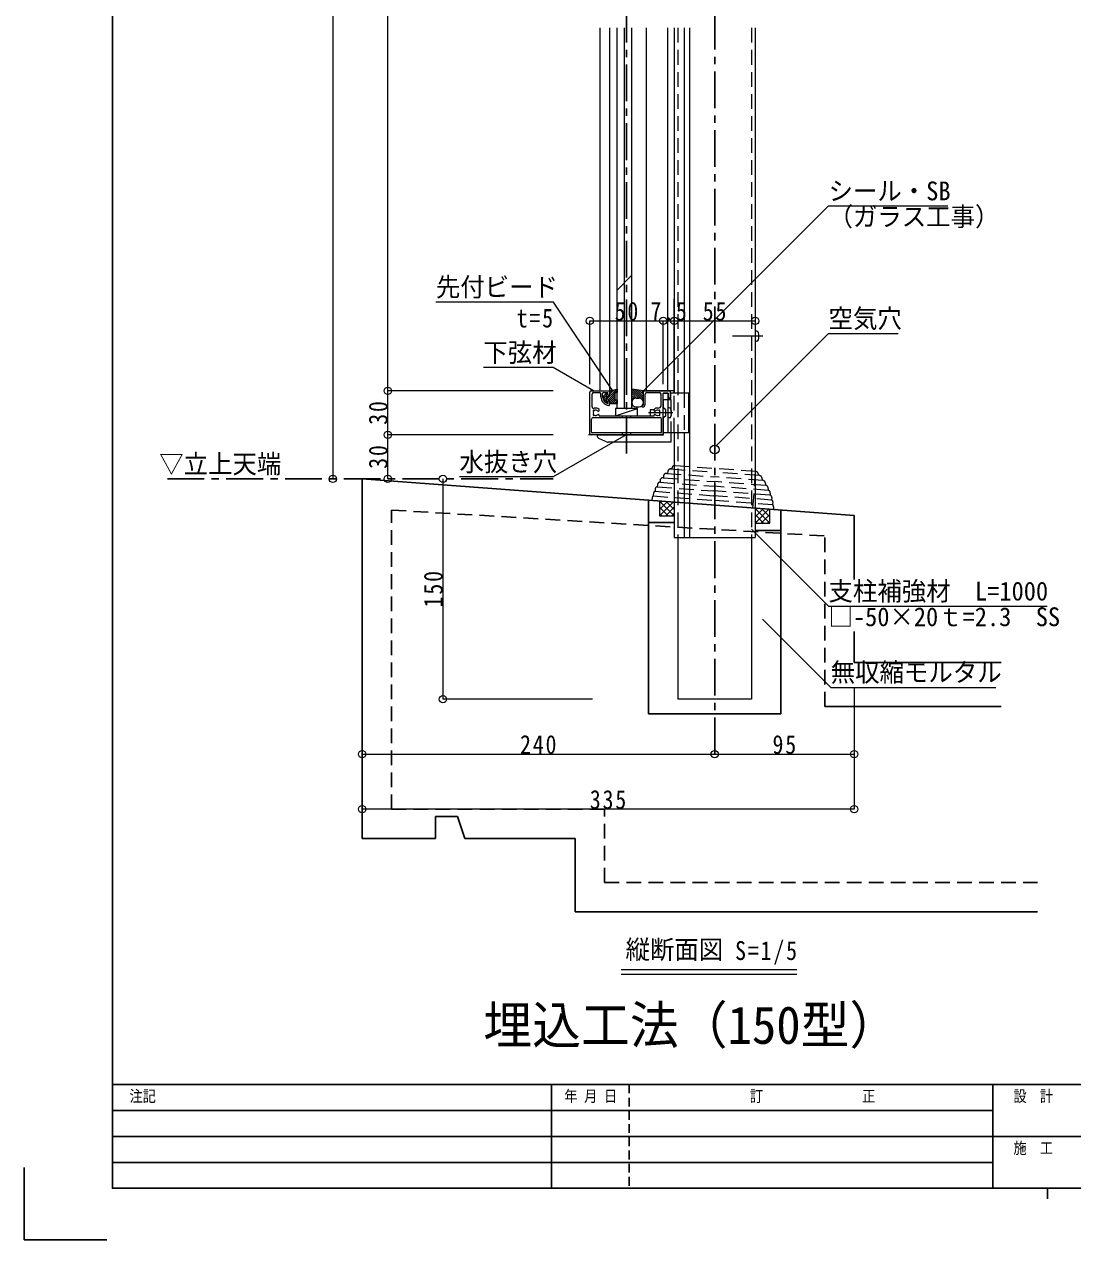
# Model space of a CAD drawing. Units: millimetres at full size, sheet at 1:5. Extents: x -1050 to 1050, y -742 to 742.
# Drawn here: x -1050 to -336, y -742 to 85 of the extents above; entities that cross this region are included whole.
import ezdxf
from ezdxf.enums import TextEntityAlignment as Align

# ---------------------------------------------------------------- set-up
doc = ezdxf.new("R2010")
doc.units = ezdxf.units.MM
doc.header["$LTSCALE"] = 5
for name, pattern in [('CHAIN1', [8, 5, -1, 1, -1]), ('DASHED1', [1.8, 1.2, -0.6]), ('DASHED2', [3, 2, -1])]:
    doc.linetypes.add(name, pattern=pattern)
for name, color, linetype in [('0-0_通り芯', 7, 'Continuous'), ('0-1_躯体', 134, 'Continuous'), ('1-4_印刷位置ライン', 7, 'Continuous'), ('1-5_図枠1_1', 7, 'Continuous')]:
    doc.layers.add(name, color=color, linetype=linetype)
for name, color, linetype, lineweight in [('0-3_寸法', 54, 'Continuous', 20), ('0-4_手摺部材', 92, 'Continuous', 20), ('0-6_パネル', 4, 'DASHED2', 20), ('0-7_ガラス', 6, 'Continuous', 20), ('0-8_その他', 11, 'Continuous', 20), ('0-9_文字', 3, 'Continuous', 20), ('0-A_支柱', 6, 'Continuous', 20), ('0-B_足元', 4, 'Continuous', 20)]:
    doc.layers.add(name, color=color, linetype=linetype, lineweight=lineweight)
doc.styles.add('ＭＳ ゴシック', font='')
doc.styles.add('ＭＳ 明朝', font='')
doc.styles.get('ＭＳ ゴシック').set_extended_font_data('MS Gothic')
doc.styles.get('ＭＳ 明朝').set_extended_font_data('MS Mincho')

# ---------------------------------------------------------------- blocks, each defined once
blk = doc.blocks.new('dimension_origin')
at = {"color": 0, "linetype": 'Continuous', "lineweight": -2}
blk.add_circle((0, 0), 1.25, dxfattribs=at)

msp = doc.modelspace()

# ---------------------------------------------------------------- linework, layer by layer
at = {"layer": '0-0_通り芯', "linetype": 'CHAIN1'}
for p, q in [((-580, -411.793), (-580, 505.456)), ((-640, -207.078), (-640, 490)), ((-952.5, -224.293), (-690, -224.293))]:
    msp.add_line(p, q, dxfattribs=at)
at = {"layer": '0-0_通り芯'}
for p, q in [((-607.5, -101.793), (-607.5, -165.793)), ((-615, -165.793), (-612, -165.793))]:
    msp.add_line(p, q, dxfattribs=at)
at = {"layer": '0-1_躯体'}
for p, q in [((-820, -469.293), (-820, -224.293)), ((-820, -224.293), (-485, -249.293)), ((-625, -238.845), (-625, -384.293)), ((-535, -384.293), (-535, -245.562)), ((-607.5, -253.957), (-625, -253.957)), ((-485, -292.914), (-485, -249.293)), ((-535, -259.405), (-552.5, -259.405)), ((-485, -349.293), (-485, -328.329)), ((-385, -349.293), (-485, -349.293)), ((-505, -379.293), (-385, -379.293)), ((-625, -384.293), (-535, -384.293)), ((-770, -454.293), (-770, -469.293)), ((-770, -454.293), (-755, -454.293)), ((-755, -454.293), (-750, -469.293)), ((-770, -469.293), (-820, -469.293)), ((-675, -469.293), (-750, -469.293)), ((-675, -519.293), (-675, -469.293)), ((-675, -519.293), (-360.139, -519.293))]:
    msp.add_line(p, q, dxfattribs=at)
at = {"layer": '0-1_躯体', "linetype": 'DASHED2'}
for p, q in [((-800, -245.523), (-505, -263.135)), ((-800, -449.293), (-800, -245.523)), ((-505, -379.293), (-505, -263.135)), ((-655, -449.293), (-800, -449.293)), ((-655, -499.293), (-655, -449.293)), ((-655, -499.293), (-360.139, -499.293))]:
    msp.add_line(p, q, dxfattribs=at)
at = {"layer": '0-3_寸法'}
for p, q in [((-840, 495), (-840, -224.293)), ((-802.5, -164.293), (-802.5, 460)), ((-665, -159.85), (-665, -116.677)), ((-665, -116.677), (-615, -116.677)), ((-615, -159.85), (-615, -116.677)), ((-615, -116.677), (-607.5, -116.677)), ((-607.5, -116.677), (-552.5, -116.677)), ((-802.5, -194.293), (-802.5, -164.293)), ((-690, -164.293), (-802.5, -164.293)), ((-802.5, -224.293), (-802.5, -194.293)), ((-690, -194.293), (-802.5, -194.293)), ((-765, -224.293), (-765, -374.293)), ((-485, -366.55), (-485, -449.293)), ((-663.142, -374.293), (-765, -374.293)), ((-820, -411.793), (-580, -411.793)), ((-580, -411.793), (-485, -411.793)), ((-485, -449.293), (-820, -449.293))]:
    msp.add_line(p, q, dxfattribs=at)
at = {"layer": '0-4_手摺部材'}
for p, q in [((-658.003, -164.293), (-658.003, 82.854)), ((-651.5, 82.854), (-651.5, -164.293)), ((-626.5, -164.293), (-626.5, 82.854)), ((-612, -164.293), (-612, 82.854)), ((-665, -193.293), (-665, -165.293)), ((-664, -164.293), (-651.5, -164.293)), ((-662.5, -165.493), (-658.5, -165.493)), ((-655.8, -165.493), (-652.7, -165.493)), ((-652.7, -167.293), (-652.7, -165.493)), ((-651.5, -164.293), (-651.5, -166.793)), ((-628.5, -173.293), (-628.5, -164.293)), ((-628.5, -164.293), (-611, -164.293)), ((-607.5, -164.293), (-626.5, -164.293)), ((-626.3, -165.493), (-617.5, -165.493)), ((-610, -168.543), (-610, -165.293)), ((-663.5, -175.263), (-663.5, -166.493)), ((-657.5, -168.293), (-657.5, -166.493)), ((-656.3, -168.293), (-656.3, -165.993)), ((-652.7, -167.293), (-652, -167.293)), ((-652.7, -172.941), (-652.7, -171.293)), ((-652, -171.293), (-652.7, -171.293)), ((-651.5, -173.77), (-651.5, -171.793)), ((-627.3, -173.293), (-627.3, -166.493)), ((-616.5, -174.357), (-616.5, -166.493)), ((-615, -165.793), (-611.5, -165.793)), ((-615, -193.293), (-615, -165.793)), ((-612, -165.793), (-612, -192.793)), ((-612, -169.493), (-609.8, -169.493)), ((-611.5, -168.543), (-611.5, -165.793)), ((-609.8, -169.493), (-609.8, -165.793)), ((-658.7, -177.625), (-658.7, -176.926)), ((-658.7, -181.293), (-658.7, -180.961)), ((-629.5, -174.293), (-629.5, -175.093)), ((-624, -177.293), (-624, -181.293)), ((-621.3, -177.293), (-624, -177.293)), ((-624, -181.293), (-621.3, -181.293)), ((-621.3, -177.625), (-621.3, -176.926)), ((-610.881, -175.891), (-612, -175.793)), ((-612, -175.793), (-612, -182.793)), ((-663.8, -192.493), (-663.8, -183.493)), ((-662.8, -182.493), (-617.2, -182.493)), ((-616.2, -192.493), (-616.2, -183.493)), ((-610.881, -182.695), (-612, -182.793)), ((-616, -194.293), (-664, -194.293)), ((-616.7, -192.993), (-663.3, -192.993)), ((-659.8, -194.293), (-614.8, -194.293)), ((-659.8, -195.634), (-659.8, -194.293)), ((-659.194, -196.553), (-652.989, -199.212)), ((-615, -192.793), (-597.5, -192.793)), ((-614.8, -194.293), (-614.8, -192.793)), ((-609.8, -192.793), (-609.8, -199.293)), ((-609.8, -199.293), (-652.595, -199.293))]:
    msp.add_line(p, q, dxfattribs=at)
at = {"layer": '0-4_手摺部材', "linetype": 'DASHED2'}
for p, q in [((-614.8, -170.293), (-609.8, -170.293)), ((-614.8, -176.043), (-614.8, -170.293)), ((-609.8, -170.293), (-609.8, -192.793)), ((-643, -181.293), (-643, -182.493)), ((-637, -182.493), (-637, -181.293)), ((-613.3, -181.293), (-614.55, -182.543)), ((-613.3, -178.993), (-613.3, -177.293)), ((-613, -179.293), (-613.3, -178.993)), ((-613, -179.293), (-613.3, -179.593)), ((-613.3, -181.293), (-613.3, -179.593)), ((-614.8, -182.543), (-614.55, -182.543)), ((-614.8, -192.793), (-614.8, -182.543)), ((-643, -192.993), (-643, -194.293)), ((-637, -194.293), (-637, -192.993))]:
    msp.add_line(p, q, dxfattribs=at)
at = {"layer": '0-4_手摺部材', "linetype": 'CHAIN1'}
msp.add_line((-608.4, -179.293), (-625, -179.293), dxfattribs=at)
at = {"layer": '0-4_手摺部材'}
for points in [[(-597.5, -192.793), (-597.5, -165.793), (-609.8, -165.793)], [(-658.7, -181.293), (-621.3, -181.293), (-621.3, -180.961)]]:
    msp.add_lwpolyline(points, dxfattribs=at)
at = {"layer": '0-4_手摺部材', "linetype": 'DASHED2'}
msp.add_lwpolyline([(-613.3, -177.293), (-614.55, -176.043), (-614.8, -176.043)], dxfattribs=at)
at = {"layer": '0-4_手摺部材'}
for centre, radius, start, end in [((-664, -165.293), 1, 90, 180), ((-662.5, -166.493), 1, 90, 180), ((-658.5, -166.493), 1, 0, 90), ((-655.8, -165.993), 0.5, 90, 180), ((-626.3, -166.493), 1, 90, 180), ((-617.5, -166.493), 1, 0, 90), ((-611, -165.293), 1, 0, 90), ((-651.5, -168.293), 6, 180, 264.78409), ((-651.5, -168.293), 4.8, 180, 255.52249), ((-652, -173.77), 0.5, 264.78409, 360), ((-652, -166.793), 0.5, 270, 360), ((-652, -171.793), 0.5, 0, 90), ((-629.5, -173.293), 1, 270, 360), ((-629.3, -173.293), 2, 270, 360), ((-610.75, -168.543), 0.75, 180, 360), ((-662.5, -175.263), 1, 180, 290.41621), ((-661, -179.293), 1.8, 150.9671, 209.0329), ((-662.273, -178.02), 0.5, 37.01643, 232.98355), ((-662.273, -180.566), 0.5, 127.01645, 322.98357), ((-661, -179.293), 3.3, 45.81561, 110.41621), ((-661, -179.293), 1.8, 44.28012, 119.03288), ((-661, -179.293), 1.8, 240.96712, 315.71988), ((-659.289, -177.625), 0.589, 224.28012, 360), ((-659.289, -180.961), 0.589, 0, 135.71988), ((-629.3, -175.093), 0.2, 180, 270), ((-619, -179.293), 3.3, 80.79311, 134.18439), ((-620.711, -177.625), 0.589, 180, 315.71988), ((-620.711, -180.961), 0.589, 44.28012, 180), ((-619, -179.293), 1.8, 60.96712, 135.71988), ((-619, -179.293), 1.8, 224.28012, 299.03288), ((-618.2, -174.357), 1.7, 260.79311, 360), ((-617.727, -178.02), 0.5, 307.01645, 142.98357), ((-617.727, -180.566), 0.5, 217.01643, 52.98355), ((-619, -179.293), 1.8, 330.9671, 29.0329), ((-610.994, -177.186), 1.3, 15.88085, 85), ((-610.994, -181.4), 1.3, 275, 344.11915), ((-618.4, -179.293), 9, 344.11915, 15.88085), ((-662.8, -183.493), 1, 90, 180), ((-617.2, -183.493), 1, 0, 90), ((-664, -193.293), 1, 180, 270), ((-663.3, -192.493), 0.5, 180, 270), ((-658.8, -195.634), 1, 180, 246.80141), ((-616.7, -192.493), 0.5, 270, 360), ((-616, -193.293), 1, 270, 360), ((-652.595, -198.293), 1, 246.80141, 270)]:
    msp.add_arc(centre, radius, start, end, dxfattribs=at)
at = {"layer": '0-6_パネル', "linetype": 'Continuous'}
msp.add_line((-664, -194.293), (-666, -194.293), dxfattribs=at)
at = {"layer": '0-6_パネル'}
for p, q in [((-606.962, -215.122), (-579.538, -217.168)), ((-614.825, -222.35), (-614.915, -223.55)), ((-612.852, -220.498), (-579.97, -222.952)), ((-612.001, -219.359), (-612.09, -220.556)), ((-610.037, -217.499), (-579.731, -219.761)), ((-609.105, -216.967), (-609.15, -217.566)), ((-547.087, -225.406), (-579.97, -222.952)), ((-549.426, -222.023), (-579.731, -219.761)), ((-552.114, -219.215), (-579.538, -217.168)), ((-553.975, -244.145), (-552.114, -219.215)), ((-550.269, -221.358), (-550.313, -221.956)), ((-620.442, -231.109), (-620.565, -232.76)), ((-618.95, -228.228), (-619.055, -229.635)), ((-619.055, -229.635), (-580.682, -232.499)), ((-617.116, -225.299), (-617.212, -226.591)), ((-617.212, -226.591), (-580.446, -229.334)), ((-615.171, -223.531), (-580.207, -226.14)), ((-543.679, -232.078), (-580.446, -229.334)), ((-545.244, -228.749), (-580.207, -226.14)), ((-547.76, -224.152), (-547.849, -225.35)), ((-545.41, -227.53), (-545.5, -228.73)), ((-543.583, -230.786), (-543.679, -232.078)), ((-622.64, -237.089), (-622.783, -239.011)), ((-621.631, -233.839), (-621.783, -235.877)), ((-621.783, -235.877), (-581.16, -238.908)), ((-620.565, -232.758), (-580.922, -235.717)), ((-540.537, -241.94), (-581.16, -238.908)), ((-541.279, -238.675), (-580.922, -235.717)), ((-542.309, -235.362), (-580.682, -232.499)), ((-542.204, -233.955), (-542.309, -235.362)), ((-541.156, -237.025), (-541.279, -238.677)), ((-540.385, -239.902), (-540.537, -241.94)), ((-539.87, -243.266), (-540.013, -245.187))]:
    msp.add_line(p, q, dxfattribs=at)
for centre, radius, start, end in [((-607.111, -217.116), 2, 85.73231, 175.73231), ((-612.874, -222.453), 1.954, 82.30299, 176.98754), ((-609.963, -219.554), 2.047, 82.29365, 174.52862), ((-552.263, -221.209), 2, 355.73231, 85.73231), ((-549.804, -224.043), 2.047, 356.936, 89.17096), ((-618.962, -231.113), 1.48, 93.60776, 179.84452), ((-617.289, -228.25), 1.661, 87.35506, 179.22294), ((-615.256, -225.391), 1.862, 87.37705, 177.17131), ((-547.355, -227.342), 1.954, 354.47708, 89.16163), ((-545.436, -230.601), 1.862, 354.29331, 84.08756), ((-621.19, -237.205), 1.455, 114.06856, 175.44287), ((-620.425, -233.962), 1.212, 96.65333, 174.19374), ((-543.85, -233.73), 1.661, 352.24168, 84.10956), ((-542.62, -236.809), 1.48, 351.6201, 77.85686), ((-541.597, -239.844), 1.212, 357.27088, 74.81129), ((-541.321, -243.165), 1.455, 356.02175, 57.39606)]:
    msp.add_arc(centre, radius, start, end, dxfattribs=at)
at = {"layer": '0-7_ガラス'}
for p, q in [((-646.5, -176.293), (-646.5, 82.854)), ((-641.5, -176.293), (-641.5, 82.854)), ((-636.5, -176.293), (-636.5, 82.854)), ((-646.5, -95.623), (-636.5, -85.623))]:
    msp.add_line(p, q, dxfattribs=at)
at = {"layer": '0-8_その他'}
for p, q in [((-654.962, -171.363), (-646.689, -163.09)), ((-651.5, -166.487), (-648.575, -163.562)), ((-651.5, -165.073), (-650.46, -164.033)), ((-651.5, -164.41), (-651.5, -167.302)), ((-651.386, -164.265), (-646.686, -163.09)), ((-647.85, -165.543), (-646.65, -165.543)), ((-647.728, -165.543), (-646.5, -164.315)), ((-646.5, -163.235), (-646.5, -165.393)), ((-628.5, -164.293), (-636.5, -163.085)), ((-636.5, -163.129), (-629.824, -169.805)), ((-636.5, -164.543), (-631.75, -169.293)), ((-634.886, -163.329), (-628.5, -169.715)), ((-633.22, -163.58), (-628.5, -168.3)), ((-631.554, -163.832), (-628.5, -166.886)), ((-629.889, -164.083), (-628.5, -165.472)), ((-655.8, -169.373), (-653.503, -167.076)), ((-655.8, -168.293), (-655.8, -170.293)), ((-653.988, -166.215), (-655.66, -167.946)), ((-653.988, -172.371), (-655.66, -170.64)), ((-655.657, -170.643), (-653.291, -168.278)), ((-654.267, -172.082), (-653.558, -171.373)), ((-653.771, -167.744), (-653.329, -166.642)), ((-653.771, -170.842), (-653.329, -171.944)), ((-652.74, -170.555), (-648, -165.815)), ((-651.801, -171.03), (-648, -167.23)), ((-651.5, -172.144), (-648, -168.644)), ((-651.5, -171.284), (-651.5, -172.893)), ((-651.35, -173.043), (-646.65, -173.043)), ((-650.985, -173.043), (-648, -170.058)), ((-649.571, -173.043), (-647.071, -170.543)), ((-648.157, -173.043), (-646.5, -171.386)), ((-648, -165.693), (-648, -170.393)), ((-647.85, -170.543), (-646.65, -170.543)), ((-646.742, -173.043), (-646.5, -172.801)), ((-646.5, -170.693), (-646.5, -172.893)), ((-636.5, -165.957), (-633.164, -169.293)), ((-636.5, -167.371), (-634.43, -169.441)), ((-636.5, -168.786), (-635.352, -169.933)), ((-633.5, -169.293), (-631.5, -169.293)), ((-629.012, -170.617), (-628.5, -171.129)), ((-647.5, -181.293), (-632.5, -176.293)), ((-647.5, -176.293), (-647.5, -181.293)), ((-632.5, -176.293), (-647.5, -176.293)), ((-633.5, -175.293), (-631.5, -175.293)), ((-632.5, -181.293), (-632.5, -176.293)), ((-607.5, -249.405), (-617.5, -239.405)), ((-617.5, -240.92), (-616.071, -239.49)), ((-617.5, -245.162), (-612.067, -239.729)), ((-617.5, -249.405), (-608.063, -239.968)), ((-607.5, -245.162), (-612.988, -239.674)), ((-607.5, -240.92), (-608.476, -239.944)), ((-611.743, -249.405), (-617.5, -243.648)), ((-615.985, -249.405), (-617.5, -247.89)), ((-613.257, -249.405), (-607.5, -243.648)), ((-609.015, -249.405), (-607.5, -247.89)), ((-542.5, -254.405), (-552.5, -244.405)), ((-552.5, -245.92), (-551.071, -244.49)), ((-552.5, -250.162), (-547.067, -244.729)), ((-552.5, -254.405), (-543.063, -244.968)), ((-542.5, -250.162), (-547.988, -244.674)), ((-542.5, -245.92), (-543.476, -244.944)), ((-542.5, -254.405), (-542.5, -245.002)), ((-546.743, -254.405), (-552.5, -248.648)), ((-550.985, -254.405), (-552.5, -252.89)), ((-552.5, -254.405), (-542.5, -254.405)), ((-548.257, -254.405), (-542.5, -248.648)), ((-544.015, -254.405), (-542.5, -252.89))]:
    msp.add_line(p, q, dxfattribs=at)
msp.add_lwpolyline([(-617.5, -239.405), (-617.5, -249.405), (-607.5, -249.405)], dxfattribs=at)
for centre, radius, start, end in [((-651.35, -164.41), 0.15, 104.03624, 180), ((-647.85, -165.693), 0.15, 90, 180), ((-646.65, -163.235), 0.15, 0, 104.03624), ((-646.65, -165.393), 0.15, 270, 360), ((-655.3, -168.293), 0.5, 135.9867, 180), ((-655.3, -170.293), 0.5, 180, 224.0133), ((-653.7, -166.493), 0.4, 338.12576, 135.9867), ((-653.7, -172.093), 0.4, 224.0133, 21.87424), ((-653.4, -167.893), 0.4, 158.12576, 293.77732), ((-653.4, -170.693), 0.4, 66.22268, 201.87424), ((-661.302, -149.957), 20, 293.77732, 299.09547), ((-661.302, -188.629), 20, 60.90453, 66.22268), ((-651.65, -167.302), 0.15, 299.09547, 360), ((-651.65, -171.284), 0.15, 0, 60.90453), ((-651.35, -172.893), 0.15, 180, 270), ((-647.85, -170.393), 0.15, 180, 270), ((-646.65, -170.693), 0.15, 0, 90), ((-646.65, -172.893), 0.15, 270, 360), ((-633.5, -172.293), 3, 90, 180), ((-633.5, -172.293), 3, 180, 270), ((-631.5, -172.293), 3, 0, 90), ((-631.5, -172.293), 3, 270, 360)]:
    msp.add_arc(centre, radius, start, end, dxfattribs=at)
at = {"layer": '0-9_文字'}
for p, q in [((-647.5, -181.293), (-632.5, -181.293)), ((-646.5, -181.293), (-631.5, -181.293)), ((-524.014, -558.793), (-643.767, -558.793)), ((-524.014, -561.793), (-643.767, -561.793))]:
    msp.add_line(p, q, dxfattribs=at)
for points in [[(-629.305, -165.202), (-502.5, -38.397), (-421.25, -38.397)], [(-649.218, -164.699), (-689.807, -103.836), (-769.807, -103.836)], [(-578.799, -201.545), (-502.5, -125.258), (-455, -125.258)], [(-662.553, -164.293), (-690, -148.447), (-737.5, -148.447)], [(-640.321, -194.293), (-690, -222.975), (-753.75, -222.975)], [(-555, -258.466), (-502.5, -310.966), (-353.75, -310.966)], [(-547.397, -319.886), (-501.001, -366.282), (-388.501, -366.282)]]:
    msp.add_lwpolyline(points, dxfattribs=at)
at = {"layer": '0-A_支柱'}
for p, q in [((-607.5, 82.854), (-607.5, -165.793)), ((-600.7, 82.854), (-600.7, -165.793)), ((-597.2, 82.854), (-597.2, -264.293)), ((-552.5, 82.854), (-552.5, -264.293)), ((-607.5, -192.793), (-607.5, -264.293)), ((-600.7, -192.793), (-600.7, -264.293)), ((-607.5, -264.293), (-552.5, -264.293))]:
    msp.add_line(p, q, dxfattribs=at)
at = {"layer": '0-A_支柱', "linetype": 'DASHED2'}
for p, q in [((-607.5, -192.793), (-607.5, -165.793)), ((-600.7, -165.793), (-600.7, -192.793))]:
    msp.add_line(p, q, dxfattribs=at)
at = {"layer": '0-A_支柱'}
msp.add_circle((-580, -204.293), 3, dxfattribs=at)
at = {"layer": '0-B_足元', "linetype": 'DASHED2'}
for p, q in [((-605, 82.854), (-605, -264.293)), ((-555, 82.854), (-555, -264.293))]:
    msp.add_line(p, q, dxfattribs=at)
at = {"layer": '0-B_足元'}
for p, q in [((-551.381, -123.713), (-552.5, -123.615)), ((-552.5, -123.615), (-552.5, -130.615)), ((-551.381, -130.517), (-552.5, -130.615)), ((-605, -264.293), (-605, -374.293))]:
    msp.add_line(p, q, dxfattribs=at)
at = {"layer": '0-B_足元', "linetype": 'CHAIN1'}
msp.add_line((-547.28, -127.115), (-567.895, -127.115), dxfattribs=at)
at = {"layer": '0-B_足元'}
msp.add_lwpolyline([(-555, -264.293), (-555, -374.293), (-605, -374.293)], dxfattribs=at)
for centre, radius, start, end in [((-551.494, -125.008), 1.3, 15.88085, 85), ((-551.494, -129.222), 1.3, 275, 344.11915), ((-558.9, -127.115), 9, 344.11915, 15.88085)]:
    msp.add_arc(centre, radius, start, end, dxfattribs=at)
at = {"layer": '1-4_印刷位置ライン'}
for p in [(-1050, -693.374), (-993.722, -742.5)]:
    msp.add_line(p, (-1050, -742.5), dxfattribs=at)
at = {"layer": '1-5_図枠1_1'}
for p, q in [((-990, -636.793), (990, -636.793)), ((-691.162, -636.793), (-691.162, -707.5)), ((-390.657, -636.793), (-390.657, -707.5)), ((-990, -654.47), (-390.657, -654.47)), ((-990, -672.146), (-37.121, -672.146)), ((-990, -689.823), (-390.657, -689.823)), ((-353.535, -707.5), (-353.535, -714.571))]:
    msp.add_line(p, q, dxfattribs=at)
at = {"layer": '1-5_図枠1_1', "linetype": 'DASHED1'}
msp.add_line((-638.131, -636.793), (-638.131, -707.5), dxfattribs=at)
msp.add_line((-638.131, -636.793), (-638.131, -707.5), dxfattribs=at)
at = {"layer": '1-5_図枠1_1'}
msp.add_lwpolyline([(-990, 682.5), (-990, -707.5), (990, -707.5)], dxfattribs=at)

# ---------------------------------------------------------------- block references
at = {"layer": '0-3_寸法', "xscale": 2, "yscale": 2}
for p, rotation in [((-665, -116.677), 180), ((-615, -116.677), 180), ((-607.5, -116.677), 180), ((-802.5, -164.293), 90), ((-802.5, -164.293), 270), ((-802.5, -194.293), 90), ((-802.5, -194.293), 270), ((-840, -224.293), 270), ((-802.5, -224.293), 270), ((-765, -224.293), 90), ((-765, -374.293), 270), ((-820, -411.793), 180), ((-580, -411.793), 180), ((-820, -449.293), 180)]:
    msp.add_blockref('dimension_origin', p, dxfattribs=dict(at, rotation=rotation))
for p in [(-615, -116.677), (-607.5, -116.677), (-552.5, -116.677), (-580, -411.793), (-485, -411.793), (-485, -449.293)]:
    msp.add_blockref('dimension_origin', p, dxfattribs=at)

# ---------------------------------------------------------------- texts
at = {"layer": '0-3_寸法', "char_height": 12.83, "attachment_point": 7, "style": 'ＭＳ ゴシック'}
for s, insert in [('\\T1.17;\\W0.85;50', (-648.125, -116.677)), ('\\T1.17;\\W0.85;7.5', (-623.75, -116.677)), ('\\T1.17;\\W0.85;55', (-588.125, -116.677)), ('\\T1.17;\\W0.85;240', (-712.5, -411.793)), ('\\T1.17;\\W0.85;95', (-540.625, -411.793)), ('\\T1.17;\\W0.85;335', (-665, -449.293))]:
    msp.add_mtext(s, dxfattribs=dict(at, insert=insert))
at = {"layer": '0-3_寸法', "char_height": 12.83, "attachment_point": 7, "rotation": 90, "style": 'ＭＳ ゴシック'}
for s, insert in [('\\T1.17;\\W0.85;30', (-802.5, -187.418)), ('\\T1.17;\\W0.85;30', (-802.5, -217.418)), ('\\T1.17;\\W0.85;150', (-765, -311.793))]:
    msp.add_mtext(s, dxfattribs=dict(at, insert=insert))
at = {"layer": '0-9_文字', "style": 'ＭＳ ゴシック', "width": 0.95}
for s, height, p in [('シール・SB', 12.83, (-502.5, -38.397)), ('（ガラス工事）', 12.83, (-502.5, -55.897)), ('先付ビード', 12.83, (-769.807, -103.836)), ('空気穴', 12.83, (-502.5, -125.258)), ('下弦材', 12.83, (-737.5, -148.447)), ('▽立上天端', 12.83, (-958.163, -224.293)), ('水抜き穴', 12.83, (-753.75, -222.975)), ('支柱補強材\u3000L=1000', 12.83, (-502.5, -310.966)), ('□-50×20ｔ=2.3\u3000SS', 12.83, (-502.5, -328.466)), ('無収縮モルタル', 12.83, (-501.001, -366.282)), ('縦断面図', 12.83, (-640.701, -555.106)), ('埋込工法（150型）', 25.66, (-737.5, -616.793))]:
    msp.add_text(s, height=height, dxfattribs=at).set_placement(p, align=Align.BOTTOM_LEFT)
at = {"layer": '0-9_文字', "char_height": 12.83, "attachment_point": 7, "style": 'ＭＳ ゴシック'}
for s, insert in [('\\T1.17;\\W0.85;t=5', (-714.807, -121.336)), ('\\T1.17;\\W0.85;S=1/5', (-566.097, -555.106))]:
    msp.add_mtext(s, dxfattribs=dict(at, insert=insert))
at = {"layer": '1-5_図枠1_1', "style": 'ＭＳ 明朝', "width": 0.85}
for s, p in [('注記', (-978.418, -650.934)), ('年 月 日', (-682.419, -650.934)), ('訂               正', (-556.108, -650.934)), ('  設  計', (-385.607, -650.934)), ('  施  工', (-385.607, -686.288))]:
    msp.add_text(s, height=7.776, dxfattribs=at).set_placement(p, align=Align.BOTTOM_LEFT)

doc.saveas('drawing.dxf')
